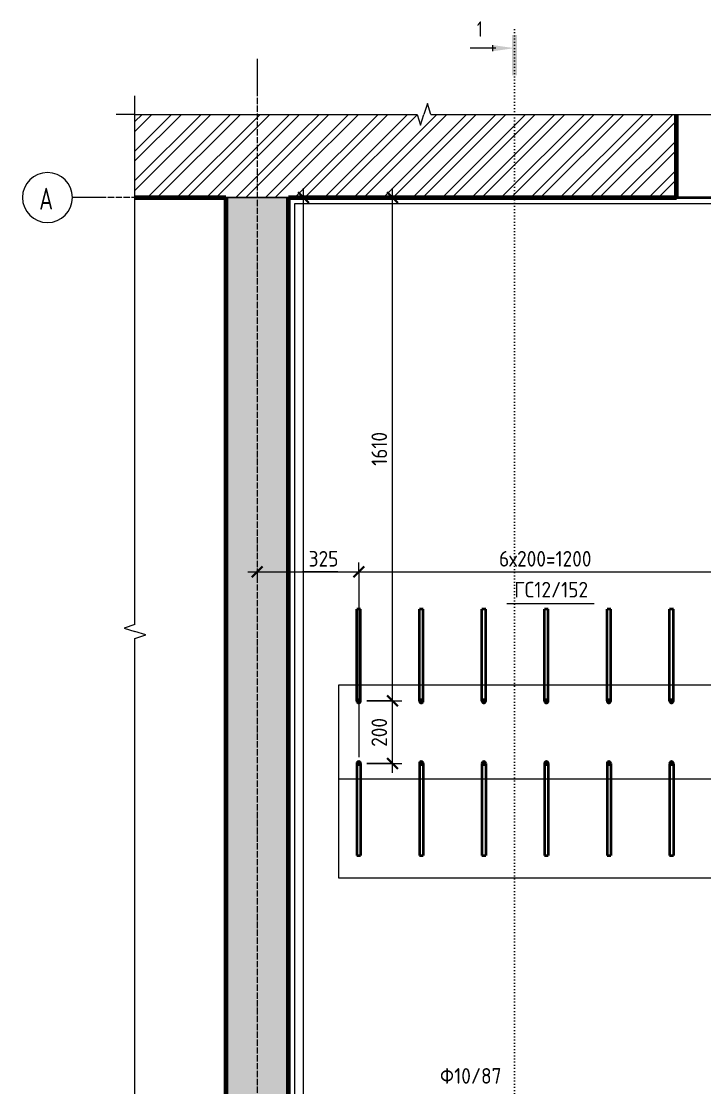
# Model space of a CAD drawing. Header units: millimetres. Extents: x -6516 to 17647, y -4389 to 6814.
# Drawn here: x 1480 to 3662, y 3406 to 6814 of the extents above; entities that cross this region are included whole.
import ezdxf

# ---------------------------------------------------------------- set-up
doc = ezdxf.new("R2010")
doc.units = ezdxf.units.MM
doc.linetypes.add('02 Штрихпунктирная _20 мм_', pattern=[25, 20, -2.5, 0, -2.5])
doc.linetypes.add('04 Пунктир 10мм', pattern=[10, 0, -10])
for name, color, linetype, lineweight in [('AA_Dim', 7, 'Continuous', 9), ('AA_Dim-20', 7, 'Continuous', 9), ('AA_Oformlenie', 7, 'Continuous', 9), ('AA_Razrez', 7, 'Continuous', 9), ('AA_Vinoska', 7, 'Continuous', 9), ('AF_Perekritie', 7, 'Continuous', 60), ('AF_Perekritie_Грунт', 253, 'Continuous', 20), ('AF_Perekritie_Опалубка', 253, 'Continuous', 20), ('AF_Perekritie_Опалубка_Существующая', 253, 'Continuous', 20), ('AF_Stena', 7, 'Continuous', 60), ('AF_Stena_Опалубка', 253, 'Continuous', 20), ('AF_Stena_Опалубка_Существующая', 253, 'Continuous', 20), ('KR_Armatura', 7, 'Continuous', 20), ('KR_Armatura_Tonkie', 7, 'Continuous', 20), ('KR_Fundament', 7, 'Continuous', 20), ('Оси', 7, 'Continuous', 9)]:
    doc.layers.add(name, color=color, linetype=linetype, lineweight=lineweight)
doc.styles.add('ISOCPEUR', font='isocpeur.TTF', dxfattribs={"width": 0.7, "height": 70})
doc.styles.add('ISOCPEUR_1', font='isocpeur.TTF', dxfattribs={"width": 0.9, "height": 50})
doc.styles.add('ISOCPEUR_4', font='isocpeur.TTF', dxfattribs={"width": 0.7, "height": 50})
doc.dimstyles.new('00_Точн_3_знака__прозр__1', dxfattribs={"dimscale": 304.8, "dimtxt": 50.137748, "dimasz": 0.111549, "dimexe": 0.098425, "dimexo": 0.065617, "dimgap": 0.006562, "dimtad": 1, "dimdec": 3, "dimrnd": 0.001, "dimdsep": 46, "dimtxsty": 'ISOCPEUR_1', "dimblk1": 'OBLIQUE', "dimblk2": 'OBLIQUE', "dimsah": 1, "dimcen": 0.09, "dimdle": 0.098425, "dimazin": 0, "dimtfac": 1, "dimtdec": 4, "dimtix": 1, "dimtmove": 0, "dimatfit": 3, "dimfxl": 1, "dimtvp": 1, "dimtolj": 1, "dimtzin": 0, "dimlwd": 18, "dimlwe": 18, "dimarcsym": 2})
doc.dimstyles.new('01_Точн_3_знака__непрозр__1', dxfattribs={"dimscale": 304.8, "dimtxt": 50.137748, "dimasz": 0.111549, "dimexe": 0.098425, "dimexo": 0.065617, "dimgap": 0.019685, "dimtad": 1, "dimdec": 3, "dimrnd": 0.001, "dimdsep": 46, "dimtxsty": 'ISOCPEUR_1', "dimblk1": 'OBLIQUE', "dimblk2": 'OBLIQUE', "dimsah": 1, "dimcen": 0.09, "dimdle": 0.098425, "dimazin": 0, "dimtfac": 1, "dimtdec": 4, "dimtix": 1, "dimtmove": 0, "dimatfit": 3, "dimfxl": 1, "dimtvp": 1, "dimtfill": 1, "dimtolj": 1, "dimtzin": 0, "dimlwd": 18, "dimlwe": 18, "dimarcsym": 2})
doc.dimstyles.new('05_Округл_1мм__прозр_', dxfattribs={"dimscale": 304.8, "dimtxt": 50.137748, "dimasz": 0.111549, "dimexe": 0.098425, "dimexo": 0.065617, "dimgap": 0.006562, "dimtad": 1, "dimdec": 0, "dimdsep": 46, "dimtxsty": 'ISOCPEUR_1', "dimblk1": 'OBLIQUE', "dimblk2": 'OBLIQUE', "dimsah": 1, "dimcen": 0.09, "dimdle": 0.098425, "dimazin": 0, "dimtfac": 1, "dimtdec": 4, "dimtix": 1, "dimtmove": 0, "dimatfit": 3, "dimfxl": 1, "dimtvp": 1, "dimtolj": 1, "dimtzin": 0, "dimlwd": 18, "dimlwe": 18, "dimarcsym": 2})
doc.dimstyles.new('05_Округл_1мм__прозр__1', dxfattribs={"dimscale": 304.8, "dimtxt": 50.137748, "dimasz": 0.111549, "dimexe": 0.098425, "dimexo": 0.065617, "dimgap": 0.006562, "dimtad": 1, "dimdec": 0, "dimdsep": 46, "dimtxsty": 'ISOCPEUR_1', "dimblk1": 'OBLIQUE', "dimblk2": 'OBLIQUE', "dimsah": 1, "dimcen": 0.09, "dimdle": 0.098425, "dimazin": 0, "dimtfac": 1, "dimtdec": 4, "dimtix": 1, "dimtmove": 1, "dimatfit": 3, "dimfxl": 1, "dimtvp": 1, "dimtolj": 1, "dimtzin": 0, "dimlwd": 18, "dimlwe": 18, "dimarcsym": 2})
pattern_1 = [(45, (-17096.49, 0), (-47.14634, 47.14634), []), (45, (-17065.056, 0), (-47.14634, 47.14634), [])]

# ---------------------------------------------------------------- blocks, each defined once
blk = doc.blocks.new('Лестница - Лестница-3665978-КР_ФПм1_Арм_1')
at = {"layer": 'AF_Perekritie', "lineweight": 20}
for p, q in [((19590.1, 4690), (19590.1, 4074.2)), ((20990.1, 4690), (19590.1, 4690)), ((20990.1, 4490), (20990.1, 4690)), ((19590.1, 4390), (19590.1, 4074.2)), ((20990.1, 4390), (19590.1, 4390)), ((20990.1, 4074.2), (20990.1, 4390)), ((19590.1, 4074.2), (20990.1, 4074.2))]:
    blk.add_line(p, q, dxfattribs=at)
blk = doc.blocks.new('011_Прямоугольник обрыва _ЭлУзла_ - 011_Прямоугольник обрыва _ЭлУзла_-3927897-КР_ФПм1_Арм_1')
at = {"layer": 'AA_Oformlenie'}
for p, q in [((0, -1631.2), (0, 0)), ((0, 0), (901.9, 0)), ((946.4, 0), (2749.6, 0)), ((0, -4938.7), (0, -1675.7))]:
    blk.add_line(p, q, dxfattribs=at)
blk = doc.blocks.new('Ось сетки - d_4мм-2765513-КР_ФПм1_Арм_1')
at = {"layer": 'Оси'}
for start, end in [(360, 180), (360, 180), (180, 360), (180, 360)]:
    blk.add_arc((0, 0), 4, start, end, dxfattribs=at)
blk = doc.blocks.new('Разрез - Номер узла_ спереди-394134-КР_ФПм1_Арм_1')
at = {"layer": 'AA_Razrez'}
for points in [[(7.33, 0.4), (7.33, -0.39), (0.87, -0.39), (0.87, 0.4)], [(3.5, -3.53), (2.5, -3.53), (3, 0)]]:
    blk.add_hatch(color=256, dxfattribs=at).paths.add_polyline_path(points)
for p, q in [((3, -3), (3, -7.1)), ((2.5, -3.53), (3.5, -3.53))]:
    blk.add_line(p, q, dxfattribs=at)
blk = doc.blocks.new('DIMBLOCK44-КР_ФПм1_Арм_1')
at = {"layer": 'AA_Dim-20', "lineweight": 18}
for p, q in [((2381.7, -30), (2381.7, 6280)), ((2377.6, 6250), (2411.7, 6250)), ((2381.7, 6250), (2377.6, 6250)), ((2377.6, 0), (2411.7, 0)), ((2381.7, 0), (2377.6, 0))]:
    blk.add_line(p, q, dxfattribs=at)
at = {"layer": 'AA_Dim-20', "lineweight": 30}
for p, q in [((2381.7, 6250), (2364.7, 6267)), ((2381.7, 6250), (2398.7, 6233)), ((2381.7, 0), (2364.7, 17)), ((2381.7, 0), (2398.7, -17))]:
    blk.add_line(p, q, dxfattribs=at)
at = {"layer": 'AA_Dim-20', "color": 0, "lineweight": 18, "insert": (2310.5, 3062.6), "char_height": 50, "width": 149.846, "attachment_point": 1, "rotation": 90, "line_spacing_factor": 1.135194, "style": 'ISOCPEUR_1', "bg_fill": 3, "box_fill_scale": 1.25, "bg_fill_color": 256, "bg_fill_true_color": 13158600, "bg_fill_transparency": 0}
blk.add_mtext('6250', dxfattribs=at)
blk = doc.blocks.new('_Oblique')
at = {"color": 0, "linetype": 'ByBlock', "lineweight": -2}
blk.add_line((-0.5, -0.5), (0.5, 0.5), dxfattribs=at)
blk = doc.blocks.new('DIMBLOCK53-КР_ФПм1_Арм_1')
at = {"layer": 'AA_Dim-20', "lineweight": 18}
for p, q in [((2558.6, 5052.6), (2558.6, 5082.6)), ((2203.6, 5052.6), (2558.6, 5052.6)), ((2233.6, 5052.6), (2233.6, 5056.6)), ((2233.6, 5052.6), (2233.6, 5022.6)), ((2378.5, 5052.6), (2396.1, 5052.6)), ((2492.1, 5052.6), (2378.5, 5052.6)), ((2558.6, 5052.6), (2558.6, 4460))]:
    blk.add_line(p, q, dxfattribs=at)
at = {"layer": 'AA_Dim-20', "lineweight": 30}
for p, q in [((2233.6, 5052.6), (2216.6, 5035.6)), ((2233.6, 5052.6), (2250.6, 5069.6)), ((2558.6, 5052.6), (2541.6, 5035.6)), ((2558.6, 5052.6), (2575.6, 5069.6))]:
    blk.add_line(p, q, dxfattribs=at)
at = {"layer": 'AA_Dim-20', "color": 0, "lineweight": 18, "insert": (2398.5, 5119.7), "char_height": 50, "width": 112.384, "attachment_point": 1, "line_spacing_factor": 1.135194, "style": 'ISOCPEUR_1'}
blk.add_mtext('325', dxfattribs=at)
blk = doc.blocks.new('_None')
blk = doc.blocks.new('DIMBLOCK54-КР_ФПм1_Арм_1')
at = {"layer": 'AA_Dim-20', "lineweight": 18}
for p, q in [((2558.6, 5052.6), (2558.6, 5082.6)), ((3758.6, 5052.6), (3758.6, 5082.6)), ((3858.6, 5052.6), (3858.6, 5082.6)), ((2558.6, 5052.6), (3758.6, 5052.6)), ((2558.6, 5052.6), (2558.6, 4460)), ((3758.6, 5052.6), (3758.6, 4460)), ((3858.6, 5052.6), (3858.6, 4460))]:
    blk.add_line(p, q, dxfattribs=at)
at = {"layer": 'AA_Dim-20', "lineweight": 30}
for p, q in [((2558.6, 5052.6), (2541.6, 5035.6)), ((2558.6, 5052.6), (2575.6, 5069.6)), ((3758.6, 5052.6), (3741.6, 5035.6)), ((3758.6, 5052.6), (3775.6, 5069.6)), ((3858.6, 5052.6), (3841.6, 5035.6)), ((3858.6, 5052.6), (3875.6, 5069.6))]:
    blk.add_line(p, q, dxfattribs=at)
at = {"layer": 'AA_Dim-20', "color": 0, "lineweight": 18, "insert": (3007.2, 5119.7), "char_height": 50, "width": 363.262, "attachment_point": 1, "line_spacing_factor": 1.135194, "style": 'ISOCPEUR_1'}
blk.add_mtext('6х200=1200', dxfattribs=at)
blk = doc.blocks.new('042_М_Арматуры - Диам длина поз-2260293-КР_ФПм1_Арм_1')
at = {"layer": 'AA_Vinoska'}
blk.add_line((-7, 0), (7, 0), dxfattribs=at)
blk = doc.blocks.new('DIMBLOCK68-КР_ФПм1_Арм_1')
at = {"layer": 'AA_Dim-20', "lineweight": 18}
for p, q in [((2584.6, 4640), (2696.4, 4640)), ((2666.4, 4640), (2584.6, 4640)), ((2666.4, 4410), (2666.4, 4640)), ((2584.6, 4440), (2696.4, 4440)), ((2666.4, 4440), (2584.6, 4440))]:
    blk.add_line(p, q, dxfattribs=at)
at = {"layer": 'AA_Dim-20', "lineweight": 30}
for p, q in [((2666.4, 4640), (2649.4, 4657)), ((2666.4, 4640), (2683.4, 4623)), ((2666.4, 4440), (2649.4, 4457)), ((2666.4, 4440), (2683.4, 4423))]:
    blk.add_line(p, q, dxfattribs=at)
at = {"layer": 'AA_Dim-20', "color": 0, "lineweight": 18, "insert": (2599.3, 4493.2), "char_height": 50, "width": 112.384, "attachment_point": 1, "rotation": 90, "line_spacing_factor": 1.135194, "style": 'ISOCPEUR_1'}
blk.add_mtext('200', dxfattribs=at)
blk = doc.blocks.new('DIMBLOCK69-КР_ФПм1_Арм_1')
at = {"layer": 'AA_Dim-20', "lineweight": 18}
for p, q in [((2666.4, 4640), (2666.4, 6280)), ((2662.4, 6250), (2696.4, 6250)), ((2666.4, 6250), (2662.4, 6250)), ((2584.6, 4640), (2696.4, 4640)), ((2666.4, 4640), (2584.6, 4640))]:
    blk.add_line(p, q, dxfattribs=at)
at = {"layer": 'AA_Dim-20', "lineweight": 30}
for p, q in [((2666.4, 6250), (2649.4, 6267)), ((2666.4, 6250), (2683.4, 6233)), ((2666.4, 4640), (2649.4, 4657)), ((2666.4, 4640), (2683.4, 4623))]:
    blk.add_line(p, q, dxfattribs=at)
at = {"layer": 'AA_Dim-20', "color": 0, "lineweight": 18, "insert": (2599.3, 5392), "char_height": 50, "width": 127.142, "attachment_point": 1, "rotation": 90, "line_spacing_factor": 1.135194, "style": 'ISOCPEUR_1'}
blk.add_mtext('1610', dxfattribs=at)

msp = doc.modelspace()

# ---------------------------------------------------------------- hatches: boundary and pattern name
at = {"layer": 'AF_Stena', "lineweight": 9}
h = msp.add_hatch(dxfattribs=at)
h.set_pattern_fill('FP_8', color=256, style=0, pattern_type=2)
h.set_pattern_definition(pattern_1)
h.paths.add_polyline_path([(2373.5742, 6250), (2373.5742, 6515.7743), (1843.2, 6515.7743), (1843.2, 6250), (2333.5742, 6250)])
h = msp.add_hatch(dxfattribs=at)
h.set_pattern_fill('FP_8', color=256, style=0, pattern_type=2)
h.set_pattern_definition(pattern_1)
h.paths.add_polyline_path([(5538.6358, 6250), (5538.6358, 6515.7743), (4934.7691, 6515.7743), (4934.7691, 6250), (5272.8614, 6250)])
h.paths.add_polyline_path([(3574.7691, 6250), (3574.7691, 6515.7743), (2789.5824, 6515.7743), (2789.5824, 6500.0733), (2767.0589, 6500.0733), (2767.0589, 6515.7743), (2756.0589, 6481.1333), (2745.0589, 6515.7743), (2373.5742, 6515.7743), (2373.5742, 6250), (2767.0589, 6250)])
h = msp.add_hatch(dxfattribs=at)
h.set_pattern_fill('FP_7', color=256, style=0, pattern_type=2)
h.set_pattern_definition([(45, (-17096.49, 0), (-44.90128, 44.90128), []), (45, (-17051.586, 0), (-44.90128, 44.90128), [79.375, -15.875, 0.67056, -15.204])])
h.paths.add_polyline_path([(2133.5742, 145), (2333.5742, 145), (2333.5742, 6250), (2133.5742, 6250), (2133.5742, 329.9349)])
at = {"layer": 'KR_Armatura'}
h = msp.add_hatch(color=256, dxfattribs=at)
edge = h.paths.add_edge_path()
edge.add_arc((2558.5742, 4640), 6, 0, 360)
for points in [[(2555.5742, 4634.8038), (2561.5742, 4634.8038), (2564.5742, 4640), (2561.5742, 4645.1962), (2555.5742, 4645.1962), (2552.5742, 4640)], [(2755.5742, 4634.8038), (2761.5742, 4634.8038), (2764.5742, 4640), (2761.5742, 4645.1962), (2755.5742, 4645.1962), (2752.5742, 4640)], [(2955.5742, 4634.8038), (2961.5742, 4634.8038), (2964.5742, 4640), (2961.5742, 4645.1962), (2955.5742, 4645.1962), (2952.5742, 4640)], [(3155.5742, 4634.8038), (3161.5742, 4634.8038), (3164.5742, 4640), (3161.5742, 4645.1962), (3155.5742, 4645.1962), (3152.5742, 4640)], [(3355.5742, 4634.8038), (3361.5742, 4634.8038), (3364.5742, 4640), (3361.5742, 4645.1962), (3355.5742, 4645.1962), (3352.5742, 4640)], [(3555.5742, 4634.8038), (3561.5742, 4634.8038), (3564.5742, 4640), (3561.5742, 4645.1962), (3555.5742, 4645.1962), (3552.5742, 4640)], [(2555.5742, 4434.8038), (2561.5742, 4434.8038), (2564.5742, 4440), (2561.5742, 4445.1962), (2555.5742, 4445.1962), (2552.5742, 4440)], [(2755.5742, 4434.8038), (2761.5742, 4434.8038), (2764.5742, 4440), (2761.5742, 4445.1962), (2755.5742, 4445.1962), (2752.5742, 4440)], [(2955.5742, 4434.8038), (2961.5742, 4434.8038), (2964.5742, 4440), (2961.5742, 4445.1962), (2955.5742, 4445.1962), (2952.5742, 4440)], [(3155.5742, 4434.8038), (3161.5742, 4434.8038), (3164.5742, 4440), (3161.5742, 4445.1962), (3155.5742, 4445.1962), (3152.5742, 4440)], [(3355.5742, 4434.8038), (3361.5742, 4434.8038), (3364.5742, 4440), (3361.5742, 4445.1962), (3355.5742, 4445.1962), (3352.5742, 4440)], [(3555.5742, 4434.8038), (3561.5742, 4434.8038), (3564.5742, 4440), (3561.5742, 4445.1962), (3555.5742, 4445.1962), (3552.5742, 4440)]]:
    msp.add_hatch(color=256, dxfattribs=at).paths.add_polyline_path(points)
h = msp.add_hatch(color=256, dxfattribs=at)
edge = h.paths.add_edge_path()
edge.add_arc((2758.5742, 4640), 6, 0, 360)
h = msp.add_hatch(color=256, dxfattribs=at)
edge = h.paths.add_edge_path()
edge.add_arc((2958.5742, 4640), 6, 0, 360)
h = msp.add_hatch(color=256, dxfattribs=at)
edge = h.paths.add_edge_path()
edge.add_arc((3158.5742, 4640), 6, 0, 360)
h = msp.add_hatch(color=256, dxfattribs=at)
edge = h.paths.add_edge_path()
edge.add_arc((3358.5742, 4640), 6, 0, 360)
h = msp.add_hatch(color=256, dxfattribs=at)
edge = h.paths.add_edge_path()
edge.add_arc((3558.5742, 4640), 6, 0, 360)
h = msp.add_hatch(color=256, dxfattribs=at)
edge = h.paths.add_edge_path()
edge.add_arc((2558.5742, 4440), 6, 0, 360)
h = msp.add_hatch(color=256, dxfattribs=at)
edge = h.paths.add_edge_path()
edge.add_arc((2758.5742, 4440), 6, 0, 360)
h = msp.add_hatch(color=256, dxfattribs=at)
edge = h.paths.add_edge_path()
edge.add_arc((2958.5742, 4440), 6, 0, 360)
h = msp.add_hatch(color=256, dxfattribs=at)
edge = h.paths.add_edge_path()
edge.add_arc((3158.5742, 4440), 6, 0, 360)
h = msp.add_hatch(color=256, dxfattribs=at)
edge = h.paths.add_edge_path()
edge.add_arc((3358.5742, 4440), 6, 0, 360)
h = msp.add_hatch(color=256, dxfattribs=at)
edge = h.paths.add_edge_path()
edge.add_arc((3558.5742, 4440), 6, 0, 360)

# ---------------------------------------------------------------- linework, layer by layer
at = {"layer": 'AA_Razrez', "linetype": '04 Пунктир 10мм'}
msp.add_line((3056.7289, 6787.9496), (3056.7289, -505.5301), dxfattribs=at)
at = {"layer": 'AA_Vinoska'}
for p, q in [((1843.2, 6515.7743), (1843.2, 6575.7743)), ((2778.3207, 6550.4344), (2767.0589, 6515.7743)), ((2789.5824, 6515.7743), (2778.3207, 6550.4344)), ((1843.2, 6515.7743), (1783.2, 6515.7743)), ((2745.0589, 6515.7743), (2756.0589, 6481.1333)), ((2756.0589, 6481.1333), (2767.0589, 6515.7743)), ((1843.2, 4884.5728), (1808.5399, 4873.3111)), ((1808.5399, 4873.3111), (1843.2, 4862.0494)), ((1877.841, 4851.0494), (1843.2, 4862.0494)), ((1843.2, 4840.0494), (1877.841, 4851.0494))]:
    msp.add_line(p, q, dxfattribs=at)
at = {"layer": 'AF_Perekritie_Грунт'}
for p, q in [((5473.5742, 6230), (2353.5742, 6230)), ((2353.5742, 6230), (2353.5742, 90))]:
    msp.add_line(p, q, dxfattribs=at)
at = {"layer": 'AF_Perekritie_Опалубка_Существующая', "lineweight": 35}
for p, q in [((2333.5742, 145), (2333.5742, 6250)), ((2333.5742, 6250), (2373.5742, 6250)), ((2373.5742, 6250), (5538.6358, 6250))]:
    msp.add_line(p, q, dxfattribs=at)
at = {"layer": 'AF_Stena_Опалубка'}
for p, q in [((2333.5742, 190), (2333.5742, 6250)), ((2353.5742, 6250), (2333.5742, 6250)), ((2353.5742, 6250), (5373.5742, 6250)), ((5373.5742, 6230), (2353.5742, 6230)), ((2353.5742, 6230), (2353.5742, 190))]:
    msp.add_line(p, q, dxfattribs=at)
at = {"layer": 'AF_Stena_Опалубка_Существующая', "lineweight": 60}
for p, q in [((3574.7691, 6250), (3574.7691, 6515.7743)), ((1843.2, 6250), (2133.5742, 6250)), ((2133.5742, 6250), (2133.5742, 345)), ((2333.5742, 145), (2333.5742, 6250)), ((2333.5742, 6250), (2373.5742, 6250)), ((2373.5742, 6250), (3574.7691, 6250))]:
    msp.add_line(p, q, dxfattribs=at)
at = {"layer": 'AF_Stena_Опалубка_Существующая'}
for p, q in [((2333.5742, 6250), (2133.5742, 6250)), ((2133.5742, 6250), (2333.5742, 6250)), ((4934.7691, 6250), (3574.7691, 6250))]:
    msp.add_line(p, q, dxfattribs=at)
at = {"layer": 'KR_Armatura'}
for p, q in [((2555.5742, 4645.1962), (2552.5742, 4640)), ((2552.5742, 4640), (2555.5742, 4634.8038)), ((2561.5742, 4645.1962), (2555.5742, 4645.1962)), ((2555.5742, 4634.8038), (2561.5742, 4634.8038)), ((2564.5742, 4640), (2561.5742, 4645.1962)), ((2561.5742, 4634.8038), (2564.5742, 4640)), ((2755.5742, 4645.1962), (2752.5742, 4640)), ((2752.5742, 4640), (2755.5742, 4634.8038)), ((2761.5742, 4645.1962), (2755.5742, 4645.1962)), ((2755.5742, 4634.8038), (2761.5742, 4634.8038)), ((2764.5742, 4640), (2761.5742, 4645.1962)), ((2761.5742, 4634.8038), (2764.5742, 4640)), ((2955.5742, 4645.1962), (2952.5742, 4640)), ((2952.5742, 4640), (2955.5742, 4634.8038)), ((2961.5742, 4645.1962), (2955.5742, 4645.1962)), ((2955.5742, 4634.8038), (2961.5742, 4634.8038)), ((2964.5742, 4640), (2961.5742, 4645.1962)), ((2961.5742, 4634.8038), (2964.5742, 4640)), ((3155.5742, 4645.1962), (3152.5742, 4640)), ((3152.5742, 4640), (3155.5742, 4634.8038)), ((3161.5742, 4645.1962), (3155.5742, 4645.1962)), ((3155.5742, 4634.8038), (3161.5742, 4634.8038)), ((3164.5742, 4640), (3161.5742, 4645.1962)), ((3161.5742, 4634.8038), (3164.5742, 4640)), ((3355.5742, 4645.1962), (3352.5742, 4640)), ((3352.5742, 4640), (3355.5742, 4634.8038)), ((3361.5742, 4645.1962), (3355.5742, 4645.1962)), ((3355.5742, 4634.8038), (3361.5742, 4634.8038)), ((3364.5742, 4640), (3361.5742, 4645.1962)), ((3361.5742, 4634.8038), (3364.5742, 4640)), ((3555.5742, 4645.1962), (3552.5742, 4640)), ((3552.5742, 4640), (3555.5742, 4634.8038)), ((3561.5742, 4645.1962), (3555.5742, 4645.1962)), ((3555.5742, 4634.8038), (3561.5742, 4634.8038)), ((3564.5742, 4640), (3561.5742, 4645.1962)), ((3561.5742, 4634.8038), (3564.5742, 4640)), ((2555.5742, 4445.1962), (2552.5742, 4440)), ((2552.5742, 4440), (2555.5742, 4434.8038)), ((2561.5742, 4445.1962), (2555.5742, 4445.1962)), ((2555.5742, 4434.8038), (2561.5742, 4434.8038)), ((2564.5742, 4440), (2561.5742, 4445.1962)), ((2561.5742, 4434.8038), (2564.5742, 4440)), ((2755.5742, 4445.1962), (2752.5742, 4440)), ((2752.5742, 4440), (2755.5742, 4434.8038)), ((2761.5742, 4445.1962), (2755.5742, 4445.1962)), ((2755.5742, 4434.8038), (2761.5742, 4434.8038)), ((2764.5742, 4440), (2761.5742, 4445.1962)), ((2761.5742, 4434.8038), (2764.5742, 4440)), ((2955.5742, 4445.1962), (2952.5742, 4440)), ((2952.5742, 4440), (2955.5742, 4434.8038)), ((2961.5742, 4445.1962), (2955.5742, 4445.1962)), ((2955.5742, 4434.8038), (2961.5742, 4434.8038)), ((2964.5742, 4440), (2961.5742, 4445.1962)), ((2961.5742, 4434.8038), (2964.5742, 4440)), ((3155.5742, 4445.1962), (3152.5742, 4440)), ((3152.5742, 4440), (3155.5742, 4434.8038)), ((3161.5742, 4445.1962), (3155.5742, 4445.1962)), ((3155.5742, 4434.8038), (3161.5742, 4434.8038)), ((3164.5742, 4440), (3161.5742, 4445.1962)), ((3161.5742, 4434.8038), (3164.5742, 4440)), ((3355.5742, 4445.1962), (3352.5742, 4440)), ((3352.5742, 4440), (3355.5742, 4434.8038)), ((3361.5742, 4445.1962), (3355.5742, 4445.1962)), ((3355.5742, 4434.8038), (3361.5742, 4434.8038)), ((3364.5742, 4440), (3361.5742, 4445.1962)), ((3361.5742, 4434.8038), (3364.5742, 4440)), ((3555.5742, 4445.1962), (3552.5742, 4440)), ((3552.5742, 4440), (3555.5742, 4434.8038)), ((3561.5742, 4445.1962), (3555.5742, 4445.1962)), ((3555.5742, 4434.8038), (3561.5742, 4434.8038)), ((3564.5742, 4440), (3561.5742, 4445.1962)), ((3561.5742, 4434.8038), (3564.5742, 4440))]:
    msp.add_line(p, q, dxfattribs=at)
for centre in [(2558.5742, 4640), (2758.5742, 4640), (2958.5742, 4640), (3158.5742, 4640), (3358.5742, 4640), (3558.5742, 4640), (2558.5742, 4440), (2758.5742, 4440), (2958.5742, 4440), (3158.5742, 4440), (3358.5742, 4440), (3558.5742, 4440)]:
    msp.add_circle(centre, 6, dxfattribs=at)
at = {"layer": 'KR_Armatura_Tonkie', "lineweight": 35}
for p, q in [((2564.5742, 4934), (2552.5742, 4934)), ((2552.5742, 4676), (2552.5742, 4934)), ((2564.5742, 4676), (2564.5742, 4934)), ((2764.5742, 4934), (2752.5742, 4934)), ((2752.5742, 4676), (2752.5742, 4934)), ((2764.5742, 4676), (2764.5742, 4934)), ((2964.5742, 4934), (2952.5742, 4934)), ((2952.5742, 4676), (2952.5742, 4934)), ((2964.5742, 4676), (2964.5742, 4934)), ((3164.5742, 4934), (3152.5742, 4934)), ((3152.5742, 4676), (3152.5742, 4934)), ((3164.5742, 4676), (3164.5742, 4934)), ((3364.5742, 4934), (3352.5742, 4934)), ((3352.5742, 4676), (3352.5742, 4934)), ((3364.5742, 4676), (3364.5742, 4934)), ((3564.5742, 4934), (3552.5742, 4934)), ((3552.5742, 4676), (3552.5742, 4934)), ((3564.5742, 4676), (3564.5742, 4934)), ((2552.5742, 4640), (2552.5742, 4676)), ((2564.5742, 4640), (2564.5742, 4676)), ((2752.5742, 4640), (2752.5742, 4676)), ((2764.5742, 4640), (2764.5742, 4676)), ((2952.5742, 4640), (2952.5742, 4676)), ((2964.5742, 4640), (2964.5742, 4676)), ((3152.5742, 4640), (3152.5742, 4676)), ((3164.5742, 4640), (3164.5742, 4676)), ((3352.5742, 4640), (3352.5742, 4676)), ((3364.5742, 4640), (3364.5742, 4676)), ((3552.5742, 4640), (3552.5742, 4676)), ((3564.5742, 4640), (3564.5742, 4676)), ((2552.5742, 4440), (2552.5742, 4404)), ((2564.5742, 4440), (2564.5742, 4404)), ((2752.5742, 4440), (2752.5742, 4404)), ((2764.5742, 4440), (2764.5742, 4404)), ((2952.5742, 4440), (2952.5742, 4404)), ((2964.5742, 4440), (2964.5742, 4404)), ((3152.5742, 4440), (3152.5742, 4404)), ((3164.5742, 4440), (3164.5742, 4404)), ((3352.5742, 4440), (3352.5742, 4404)), ((3364.5742, 4440), (3364.5742, 4404)), ((3552.5742, 4440), (3552.5742, 4404)), ((3564.5742, 4440), (3564.5742, 4404)), ((2552.5742, 4404), (2552.5742, 4146)), ((2564.5742, 4404), (2564.5742, 4146)), ((2752.5742, 4404), (2752.5742, 4146)), ((2764.5742, 4404), (2764.5742, 4146)), ((2952.5742, 4404), (2952.5742, 4146)), ((2964.5742, 4404), (2964.5742, 4146)), ((3152.5742, 4404), (3152.5742, 4146)), ((3164.5742, 4404), (3164.5742, 4146)), ((3352.5742, 4404), (3352.5742, 4146)), ((3364.5742, 4404), (3364.5742, 4146)), ((3552.5742, 4404), (3552.5742, 4146)), ((3564.5742, 4404), (3564.5742, 4146)), ((2552.5742, 4146), (2564.5742, 4146)), ((2752.5742, 4146), (2764.5742, 4146)), ((2952.5742, 4146), (2964.5742, 4146)), ((3152.5742, 4146), (3164.5742, 4146)), ((3352.5742, 4146), (3364.5742, 4146)), ((3552.5742, 4146), (3564.5742, 4146))]:
    msp.add_line(p, q, dxfattribs=at)
for centre, start, end in [((2558.5742, 4640), 180, 0), ((2758.5742, 4640), 180, 0), ((2958.5742, 4640), 180, 0), ((3158.5742, 4640), 180, 0), ((3358.5742, 4640), 180, 0), ((3558.5742, 4640), 180, 0), ((2558.5742, 4440), 360, 180), ((2758.5742, 4440), 0, 180), ((2958.5742, 4440), 0, 180), ((3158.5742, 4440), 0, 180), ((3358.5742, 4440), 0, 180), ((3558.5742, 4440), 360, 180)]:
    msp.add_arc(centre, 6, start, end, dxfattribs=at)
at = {"layer": 'KR_Fundament'}
for p, q in [((2353.5742, 6230), (2353.5742, 190)), ((5373.5742, 6230), (2353.5742, 6230))]:
    msp.add_line(p, q, dxfattribs=at)
at = {"layer": 'Оси'}
for p, q in [((2233.5742, 6694.238), (2233.5742, 6594.238)), ((1743.3629, 6250), (1643.3629, 6250))]:
    msp.add_line(p, q, dxfattribs=at)
at = {"layer": 'Оси', "linetype": '02 Штрихпунктирная _20 мм_'}
for p, q in [((2233.5742, 6594.238), (2233.5742, -281.0265)), ((5692.1256, 6250), (1743.3629, 6250))]:
    msp.add_line(p, q, dxfattribs=at)

# ---------------------------------------------------------------- block references
at = {"layer": 'AA_Oformlenie'}
msp.add_blockref('011_Прямоугольник обрыва _ЭлУзла_ - 011_Прямоугольник обрыва _ЭлУзла_-3927897-КР_ФПм1_Арм_1', (1843.2, 6515.7743), dxfattribs=at)
at = {"layer": 'AA_Razrez', "xscale": 19.99999999999999, "yscale": 19.99999999999999, "zscale": 19.99999999999999, "rotation": 269.9999999999996}
msp.add_blockref('Разрез - Номер узла_ спереди-394134-КР_ФПм1_Арм_1', (3056.7289, 6787.9496), dxfattribs=at)
at = {"layer": 'AA_Vinoska', "xscale": 19.99999999999999, "yscale": 19.99999999999999, "zscale": 19.99999999999999}
msp.add_blockref('042_М_Арматуры - Диам длина поз-2260293-КР_ФПм1_Арм_1', (3171.8107, 4951.9698), dxfattribs=at)
at = {"layer": 'AF_Perekritie_Опалубка'}
msp.add_blockref('Лестница - Лестница-3665978-КР_ФПм1_Арм_1', (-17096.4875, 0), dxfattribs=at)
at = {"layer": 'Оси', "xscale": 19.99999999999999, "yscale": 19.99999999999999, "zscale": 19.99999999999999, "rotation": 89.9999999999998}
msp.add_blockref('Ось сетки - d_4мм-2765513-КР_ФПм1_Арм_1', (1563.3629, 6250), dxfattribs=at)

# ---------------------------------------------------------------- texts
at = {"layer": 'AA_Razrez', "insert": (2936.7514, 6813.8418), "char_height": 50, "width": 21.324887, "attachment_point": 1, "style": 'ISOCPEUR_4'}
msp.add_mtext('\\fISOCPEUR|b0|i0|c204|p34|;\\W.7;1', dxfattribs=at)
at = {"layer": 'AA_Vinoska', "char_height": 50, "attachment_point": 1, "style": 'ISOCPEUR_1'}
for s, insert, width in [('ГС', (3055.9035, 5020.9748), 77.924025), ('12/152', (3120.1973, 5020.9748), 210.683475), ('\\fISOCPEUR|b0|i0|c204|p34|;\\W.9;Ф', (2818.6133, 3465.7358), 54.835425), ('10/87', (2863.857, 3465.7358), 183.265762)]:
    msp.add_mtext(s, dxfattribs=dict(at, insert=insert, width=width))
at = {"layer": 'Оси', "insert": (1537.1575, 6281.4305), "char_height": 70, "width": 53.8734, "attachment_point": 1, "style": 'ISOCPEUR'}
msp.add_mtext('\\fISOCPEUR|b0|i0|c204|p34|;\\W.7;А', dxfattribs=at)

# ---------------------------------------------------------------- dimensions: what is measured, and where the dimension line sits
at = {"layer": 'AA_Dim', "lineweight": 18}
for base, p1, p2, override, picture, middle in [((2666.4179, 6250), (2564.5742, 4640), (2642.3763, 6250), {"dimpost": '<>', "dimfxl": 1611.878772}, 'DIMBLOCK69-КР_ФПм1_Арм_1', (2639.4179, 5445)), ((2666.4179, 4640), (2564.5742, 4440), (2564.5742, 4640), {"dimpost": '<>', "dimfxl": 200}, 'DIMBLOCK68-КР_ФПм1_Арм_1', (2639.4179, 4540))]:
    dim = msp.add_linear_dim(base=base, p1=p1, p2=p2, angle=90, dimstyle='00_Точн_3_знака__прозр__1', override=override, dxfattribs=at)
    dim.commit()
    dim.dimension.update_dxf_attribs({"geometry": picture, "text_midpoint": middle})
dim = msp.add_linear_dim(base=(3758.5742, 5052.5948), p1=(2558.5742, 4440), p2=(3758.5742, 4440), text='6х200=1200', dimstyle='05_Округл_1мм__прозр_', override={"dimpost": '<>', "dimblk1": 'None', "dimblk2": 'None', "dimsah": 1, "dimfxl": 1200}, dxfattribs=at)
dim.commit()
dim.dimension.update_dxf_attribs({"geometry": 'DIMBLOCK54-КР_ФПм1_Арм_1', "text_midpoint": (3158.5742, 5079.5948)})

# ---------------------------------------------------------------- next in the draw order: dimensions: what is measured, and where the dimension line sits
dim = msp.add_linear_dim(base=(2381.6802, 6250), p1=(2357.6385, 0), p2=(2357.6385, 6250), angle=90, dimstyle='01_Точн_3_знака__непрозр__1', override={"dimpost": '<>', "dimfxl": 6250}, dxfattribs=at)
dim.commit()
dim.dimension.update_dxf_attribs({"geometry": 'DIMBLOCK44-КР_ФПм1_Арм_1', "text_midpoint": (2350.6802, 3125)})

# ---------------------------------------------------------------- next in the draw order: dimensions: what is measured, and where the dimension line sits
dim = msp.add_linear_dim(base=(2558.5742, 5052.5948), p1=(2233.5742, 5076.6364), p2=(2558.5742, 4440), text='325', dimstyle='05_Округл_1мм__прозр__1', override={"dimpost": '<>', "dimblk1": 'None', "dimblk2": 'None', "dimsah": 1, "dimfxl": 714.794354}, dxfattribs=at)
dim.commit()
dim.dimension.update_dxf_attribs({"geometry": 'DIMBLOCK53-КР_ФПм1_Арм_1', "text_midpoint": (2454.6543, 5086.3974), "dimtype": 160})

doc.saveas('drawing.dxf')
